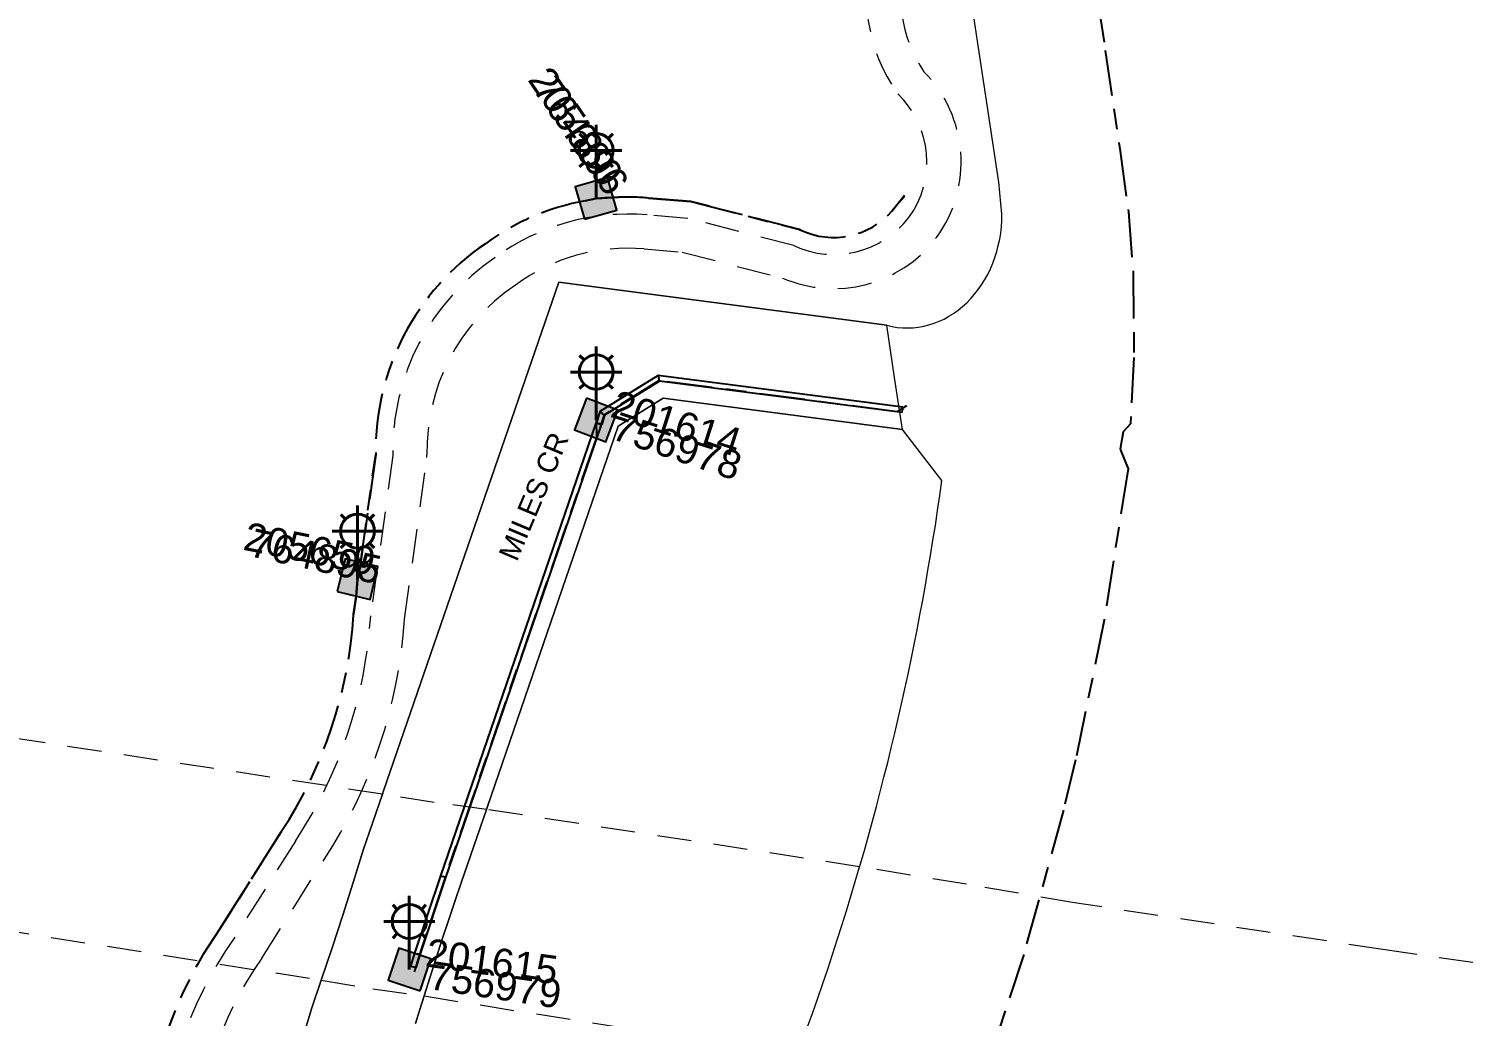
# Model space of a CAD drawing. Header units: metres. Extents: x 307322 to 308805, y 6255611 to 6257083.
# Drawn here: x 308551.3 to 308677.9, y 6256352.3 to 6256439.2 of the extents above; entities that cross this region are included whole.
import ezdxf
from ezdxf.enums import TextEntityAlignment as Align

# ---------------------------------------------------------------- set-up
doc = ezdxf.new("R2010")
doc.units = ezdxf.units.M
doc.linetypes.add('Cable Exist UG', pattern=[8.2, 4, -1.2, 1.8, -1.2])
doc.linetypes.add('Dash', pattern=[5, 3, -2])
doc.layers.get('0').update_dxf_attribs({"color": 6})
for name, color, linetype, lineweight in [('Cadastre Buildings_SP_EXT', 9, 'Continuous', 5), ('Cadastre Developer_SP_EXT', 9, 'Continuous', 5), ('Cadastre Easements_SP_EXT', 9, 'Continuous', 5), ('Cadastre Land Parcels_SP_EXT', 9, 'Continuous', 5), ('Cadastre Roads_SP_EXT', 9, 'Continuous', 5)]:
    doc.layers.add(name, color=color, linetype=linetype, lineweight=lineweight)
for name, color, linetype in [('Duct_SP_EXT', 7, 'Continuous'), ('Equip_SP_SL_EXT', 7, 'Continuous'), ('Mains_HV_EXT', 7, 'Continuous'), ('Mains_SL_EXT', 7, 'Continuous'), ('SupportsUG_SP_LV_SL_EXT', 7, 'Continuous'), ('Trench_SP_EXT', 7, 'Continuous')]:
    doc.layers.add(name, color=color, linetype=linetype)
doc.styles.add('COLUMN_LABEL', font='arial.ttf')
doc.styles.add('iecARIAL', font='arial.ttf', dxfattribs={"height": 2})
doc.styles.add('POLE_LABEL', font='arial.ttf')
doc.styles.get("Standard").update_dxf_attribs({"font": 'arial.ttf'})

# ---------------------------------------------------------------- blocks, each defined once
blk = doc.blocks.new('COLUMN_EXT')
blk.add_hatch(color=256).paths.add_polyline_path([(-1.49, 1.48), (-1.49, -1.49), (1.48, -1.49), (1.48, 1.48)])
blk.add_lwpolyline([(-1.49, -1.49), (1.48, -1.49), (1.48, 1.48), (-1.49, 1.48)], close=True)
for tag, height, style, flags, p in [('ASSET_NUM', 2.5, 'COLUMN_LABEL', 8, (2, 2)), ('STRUCTURE_PLANT_NUMBER', 0.2, 'POLE_LABEL', 9, (1.81, 0.03)), ('STREET_CODE', 0.2, 'COLUMN_LABEL', 9, (1.81, -0.2))]:
    blk.add_attdef(tag, text='', height=height, dxfattribs=dict(style=style, flags=flags)).set_placement(p, align=Align.MIDDLE_LEFT)
at = {"flags": 9}
for tag, p in [('COLUMN_TYPE', (1.81, -0.4)), ('OWNED_BY', (1.81, -0.6)), ('STATE', (1.81, -0.8)), ('USAGE', (1.81, -1)), ('LEGEND', (1.81, -1.2)), ('STREETNAME', (1.81, -1.6)), ('SUBURB', (1.81, -1.8)), ('LOCATION', (1.81, -1.4)), ('NOTES', (1.81, -2))]:
    blk.add_attdef(tag, text='', height=0.2, dxfattribs=at).set_placement(p, align=Align.MIDDLE_LEFT)
at = {"flags": 1}
blk.add_attdef('Z', (1.81, -2.35), '', height=0.2, dxfattribs=at)
blk = doc.blocks.new('SL_LANTERN_EXT')
at = {"lineweight": 40}
for p, q in [((0, 1.97), (0, 6.47)), ((-1.46, 5.68), (-1.06, 5.28)), ((1.46, 5.68), (1.06, 5.28)), ((-2.25, 4.22), (2.25, 4.22)), ((-1.46, 2.76), (-1.06, 3.16)), ((0, 0), (0, 2.72)), ((1.46, 2.76), (1.06, 3.16))]:
    blk.add_line(p, q, dxfattribs=at)
blk.add_circle((0, 4.22), 1.5, dxfattribs=at)
at = {"style": 'iecARIAL', "flags": 8}
blk.add_attdef('ASSET_NUM', (1.5, 1.5), '', height=2.5, dxfattribs=at)
for tag, p, height, flags in [('CONSTRUCTED_VOLTAGE', (0.98, -0.65), 0.2, 9), ('CONTROL_TYPE', (0.98, -0.85), 0.2, 9), ('LANTERN_PURPOSE', (0.98, -1.05), 0.2, 9), ('LANTERN_TYPE', (0.98, -1.25), 0.2, 9), ('NO_PHASES', (0.98, -1.45), 0.2, 9), ('LNUMBER', (2.18, -3.25), 2.5, 8), ('OPERATING_VOLTAGE', (0.98, -1.65), 0.2, 9), ('ORIENTATION', (0.98, -1.85), 0.2, 9), ('OWNED_BY', (0.98, -2.05), 0.2, 9), ('STATE', (0.98, -2.25), 0.2, 9), ('USAGE', (0.98, -2.45), 0.2, 9), ('CEXIST', (0.98, -2.65), 0.2, 9), ('CNEW', (0.98, -2.85), 0.2, 9), ('CNUMBER', (0.98, -3.05), 0.2, 9), ('CREMOVE', (0.98, -3.25), 0.2, 9), ('CREPLACE', (0.98, -3.45), 0.2, 9), ('LKINGHEIGHT', (0.98, -3.65), 0.2, 9), ('LBRACKET', (0.98, -3.85), 0.2, 9), ('LBRACKETVOCAB', (0.98, -4.05), 0.2, 9), ('LCATEGORY', (0.98, -4.25), 0.2, 9), ('LCHARGE1', (0.98, -4.45), 0.2, 9), ('LCHARGE1PERCENT', (0.98, -4.65), 0.2, 9), ('LCHARGE2', (0.98, -4.85), 0.2, 9), ('LCHARGE2PERCENT', (0.98, -5.05), 0.2, 9), ('LCHARGE3', (0.98, -5.25), 0.2, 9), ('LCHARGE3PERCENT', (0.98, -5.45), 0.2, 9), ('LEXIST', (0.98, -5.65), 0.2, 9), ('LLAMP', (0.98, -5.85), 0.2, 9), ('LLAMPVOCAB', (0.98, -6.05), 0.2, 9), ('LMAST', (0.98, -6.25), 0.2, 9), ('LMASTVOCAB', (0.98, -6.45), 0.2, 9), ('LNEW', (0.98, -6.65), 0.2, 9), ('LANTNUMBER', (0.98, -6.85), 0.2, 9), ('LOUTREACH', (0.98, -7.25), 0.2, 9), ('LOUTREACHVOCAB', (0.98, -7.45), 0.2, 9), ('LRATECODE', (0.98, -7.65), 0.2, 9), ('LREMOVE', (0.98, -7.85), 0.2, 9), ('LREPLACE', (0.98, -8.05), 0.2, 9), ('LTYPE', (0.98, -8.25), 0.2, 9), ('LTYPEVOCAB', (0.98, -8.45), 0.2, 9), ('LEGEND', (0.98, -8.65), 0.2, 9), ('LOCATION', (0.98, -8.85), 0.2, 9), ('NOTES', (0.98, -9.05), 0.2, 9), ('STREETNAME', (0.98, -9.25), 0.2, 9), ('SUBURB', (0.98, -9.45), 0.2, 1)]:
    blk.add_attdef(tag, p, '', height=height, dxfattribs=dict(flags=flags))

msp = doc.modelspace()

# ---------------------------------------------------------------- linework, layer by layer
at = {"layer": 'Cadastre Buildings_SP_EXT', "linetype": 'Continuous'}
msp.add_lwpolyline([(308619.79, 6256351.34), (308620.25, 6256352.61), (308620.7, 6256353.88), (308621.14, 6256355.15), (308621.57, 6256356.43), (308621.99, 6256357.71), (308622.41, 6256358.99), (308622.82, 6256360.27), (308623.22, 6256361.56), (308623.62, 6256362.85), (308624, 6256364.14), (308624.38, 6256365.43), (308624.43, 6256365.59), (308624.8, 6256366.87), (308625.16, 6256368.15), (308625.51, 6256369.44), (308625.85, 6256370.72), (308626.19, 6256372.01), (308626.52, 6256373.3), (308626.85, 6256374.59), (308627.16, 6256375.88), (308627.47, 6256377.18), (308627.77, 6256378.47), (308628.07, 6256379.77), (308628.36, 6256381.07), (308628.64, 6256382.37), (308628.91, 6256383.67), (308629.17, 6256384.98), (308629.43, 6256386.28), (308629.68, 6256387.59), (308629.93, 6256388.9), (308630.17, 6256390.21), (308630.39, 6256391.52), (308630.62, 6256392.83), (308630.83, 6256394.15), (308631.04, 6256395.46), (308631.24, 6256396.78), (308631.43, 6256398.09), (308631.62, 6256399.41), (308628.15, 6256403.9), (308607.1, 6256406.65), (308603.15, 6256404.2), (308591.65, 6256370.74), (308591.56, 6256370.47), (308589.34, 6256364.02), (308588.78, 6256362.37), (308588.22, 6256360.71), (308587.67, 6256359.05), (308587.13, 6256357.39), (308586.6, 6256355.73), (308586.07, 6256354.06), (308585.69, 6256352.86), (308585.32, 6256351.65)], dxfattribs=at)
at = {"layer": 'Cadastre Developer_SP_EXT', "linetype": 'Dash'}
for points in [[(308625.79, 6256446.79, 0.242694), (308627.74, 6256433.43), (308627.74, 6256433.43, -0.376223), (308628.71, 6256422.56), (308628.71, 6256422.56, -0.351673), (308618.59, 6256420.08), (308618.59, 6256420.08), (308609.28, 6256422.48), (308605.68, 6256422.78), (308605.68, 6256422.78, 0.182246), (308592.32, 6256419.03), (308592.32, 6256419.03, 0.253778), (308583.32, 6256401.61), (308583.32, 6256401.61), (308581.37, 6256387.51), (308581.37, 6256387.51, -0.130343), (308574.76, 6256367.69), (308574.76, 6256367.69), (308569.36, 6256359.14), (308569.36, 6256359.14, 0.157004), (308563.05, 6256339.18)], [(308566.05, 6256339.27, -0.156344), (308571.8, 6256357.4), (308571.8, 6256357.4), (308571.85, 6256357.47), (308577.28, 6256366.07), (308577.28, 6256366.07, 0.129515), (308584.35, 6256387.2), (308584.35, 6256387.2), (308586.32, 6256401.44), (308586.32, 6256401.67), (308586.32, 6256401.67, -0.253784), (308594.01, 6256416.54), (308594.01, 6256416.54), (308594.05, 6256416.57), (308594.1, 6256416.61), (308594.1, 6256416.61, -0.182227), (308605.42, 6256419.79), (308605.42, 6256419.79), (308608.78, 6256419.51), (308617.59, 6256417.23), (308617.59, 6256417.23, 0.344341), (308631.09, 6256420.73), (308631.09, 6256420.73), (308631.12, 6256420.76), (308631.14, 6256420.79), (308631.14, 6256420.79, 0.368138), (308630.04, 6256435.38), (308630.04, 6256435.38, -0.237192), (308628.63, 6256445.82)]]:
    msp.add_lwpolyline(points, format="xyb", dxfattribs=at)
at = {"layer": 'Cadastre Easements_SP_EXT', "linetype": 'Dash'}
msp.add_lwpolyline([(308508.83, 6256366.25), (308577.03, 6256355.45), (308581.55, 6256354.7), (308586.07, 6256354.06), (308618.86, 6256348.81), (308628.34, 6256347.19), (308637.92, 6256345.51), (308667.79, 6256340.64), (308677.67, 6256339.08), (308800.51, 6256319.74), (308804.53, 6256337.33), (308804.53, 6256337.33), (308764.61, 6256343.57), (308736.06, 6256348.01), (308715.67, 6256351.18), (308683.28, 6256356.28), (308670.39, 6256358.15), (308643.28, 6256362.25), (308633.78, 6256363.89), (308624.38, 6256365.43), (308591.56, 6256370.47), (308586.97, 6256371.09), (308582.4, 6256371.82), (308461.19, 6256390.21)], dxfattribs=at)
at = {"layer": 'Cadastre Land Parcels_SP_EXT', "linetype": 'Continuous'}
msp.add_lwpolyline([(308560.31, 6256300.81), (308576.2, 6256353.02), (308577.03, 6256355.45), (308577.98, 6256358.3), (308578.91, 6256361.16), (308579.82, 6256364.03), (308580.71, 6256366.9), (308582.4, 6256371.82), (308582.5, 6256372.12), (308597.92, 6256416.86), (308626.77, 6256413.07), (308627.23, 6256412.96), (308627.69, 6256412.89), (308628.16, 6256412.85), (308628.63, 6256412.84), (308629.09, 6256412.86), (308629.56, 6256412.91), (308630.02, 6256412.99), (308630.48, 6256413.11), (308630.93, 6256413.25), (308631.37, 6256413.42), (308631.81, 6256413.62), (308632.23, 6256413.86), (308632.65, 6256414.12), (308633.05, 6256414.4), (308633.43, 6256414.72), (308633.8, 6256415.05), (308634.16, 6256415.42), (308634.49, 6256415.8), (308634.81, 6256416.21), (308635.11, 6256416.64), (308635.39, 6256417.09), (308635.65, 6256417.55), (308635.88, 6256418.03), (308636.09, 6256418.53), (308636.28, 6256419.04), (308636.45, 6256419.57), (308636.58, 6256420.1), (308636.7, 6256420.64), (308636.79, 6256421.19), (308636.85, 6256421.75), (308636.89, 6256422.3), (308636.9, 6256422.86), (308636.63, 6256425.65), (308629.04, 6256475.94)], dxfattribs=at)
at = {"layer": 'Cadastre Roads_SP_EXT', "linetype": 'Continuous'}
msp.add_lwpolyline([(308585.32, 6256351.65), (308585.69, 6256352.86), (308586.07, 6256354.06), (308586.6, 6256355.73), (308587.13, 6256357.39), (308587.67, 6256359.05), (308588.22, 6256360.71), (308588.78, 6256362.37), (308589.34, 6256364.02), (308591.56, 6256370.47), (308591.65, 6256370.74), (308603.15, 6256404.2), (308607.1, 6256406.65), (308628.15, 6256403.9), (308627.46, 6256408.48), (308627.46, 6256408.48), (308626.77, 6256413.07), (308597.92, 6256416.86), (308582.5, 6256372.12), (308582.4, 6256371.82), (308580.71, 6256366.9), (308579.82, 6256364.03), (308578.91, 6256361.16), (308577.98, 6256358.3), (308577.03, 6256355.45), (308576.2, 6256353.02), (308560.31, 6256300.81)], dxfattribs=at)
at = {"layer": 'Duct_SP_EXT'}
for p, q in [((308606.67, 6256408.66), (308601.54, 6256405.48)), ((308606.78, 6256408.16), (308601.94, 6256405.17)), ((308628.17, 6256405.86), (308606.67, 6256408.66)), ((308606.67, 6256408.66), (308606.72, 6256408.41)), ((308606.78, 6256408.16), (308606.72, 6256408.41)), ((308628.11, 6256405.39), (308606.78, 6256408.16)), ((308601.54, 6256405.48), (308601.24, 6256404.49)), ((308601.54, 6256405.48), (308601.74, 6256405.32)), ((308601.94, 6256405.17), (308601.74, 6256405.32)), ((308628.11, 6256405.39), (308628.14, 6256405.63)), ((308628.17, 6256405.86), (308628.14, 6256405.63)), ((308601.19, 6256404.47), (308587.51, 6256364.63)), ((308601.65, 6256404.31), (308587.96, 6256364.48)), ((308601.19, 6256404.47), (308601.42, 6256404.39)), ((308601.24, 6256404.49), (308601.47, 6256404.42)), ((308601.65, 6256404.31), (308601.42, 6256404.39)), ((308601.7, 6256404.35), (308601.47, 6256404.42)), ((308601.94, 6256405.17), (308601.7, 6256404.35)), ((308587.51, 6256364.63), (308585.24, 6256357.83)), ((308587.96, 6256364.48), (308585.7, 6256357.68)), ((308587.51, 6256364.63), (308587.73, 6256364.56)), ((308587.96, 6256364.48), (308587.73, 6256364.56)), ((308585.24, 6256357.83), (308584.88, 6256356.69)), ((308585.24, 6256357.83), (308585.47, 6256357.76)), ((308585.7, 6256357.68), (308585.34, 6256356.55)), ((308585.7, 6256357.68), (308585.47, 6256357.76)), ((308584.88, 6256356.69), (308585.11, 6256356.62)), ((308585.34, 6256356.55), (308585.11, 6256356.62))]:
    msp.add_line(p, q, dxfattribs=at)
at = {"layer": 'Mains_HV_EXT', "linetype": 'Cable Exist UG'}
msp.add_lwpolyline([(308645.27, 6256441.95), (308645.99, 6256437.26), (308645.99, 6256437.26), (308647.29, 6256428.4), (308648.02, 6256423.05), (308648.45, 6256417.67), (308648.51, 6256410.23), (308648.21, 6256404.41), (308647.57, 6256403.69), (308647.31, 6256402.16), (308647.99, 6256400.44), (308645.89, 6256387.13), (308643.38, 6256374.83), (308642.31, 6256370.41), (308642.31, 6256370.41), (308638.81, 6256357.7), (308635.52, 6256347.68), (308631.94, 6256337.99), (308620.79, 6256314.14), (308620.79, 6256314.14), (308615.57, 6256304.39), (308608.87, 6256291.87), (308602.97, 6256280.45)], dxfattribs=at)
at = {"layer": 'Mains_SL_EXT', "linetype": 'Cable Exist UG'}
for points in [[(308601.2, 6256424.24), (308603.18, 6256424.34), (308603.18, 6256424.34, -0.0311), (308605.81, 6256424.27), (308605.81, 6256424.27), (308609.53, 6256423.96), (308619.1, 6256421.49), (308619.22, 6256421.44), (308619.22, 6256421.44, 0.3318), (308627.21, 6256423.1), (308627.21, 6256423.1), (308628.34, 6256424.51)], [(308580.22, 6256390.74), (308580.42, 6256391.66), (308580.42, 6256391.66), (308581.81, 6256401.7), (308581.81, 6256401.7, -0.251979), (308591.46, 6256420.25), (308591.46, 6256420.25, -0.114447), (308600.25, 6256424.02), (308600.25, 6256424.02), (308601.2, 6256424.24)], [(308561.76, 6256345.09), (308562.32, 6256346.72), (308562.32, 6256346.72, -0.102461), (308568.11, 6256359.97), (308568.11, 6256359.97), (308573.5, 6256368.51), (308573.51, 6256368.52), (308573.51, 6256368.52, 0.130334), (308579.87, 6256387.6), (308579.87, 6256387.6), (308579.87, 6256387.66), (308580.09, 6256389.24), (308580.22, 6256390.74)]]:
    msp.add_lwpolyline(points, format="xyb", dxfattribs=at)
for points in [[(308628.49, 6256405.98), (308627.68, 6256405.47), (308627.68, 6256405.47), (308606.76, 6256408.2), (308601.92, 6256405.2), (308601.52, 6256404.03)], [(308601.21, 6256404.74), (308601.23, 6256403.2), (308601.23, 6256403.2), (308587.92, 6256364.49), (308585.81, 6256358.16), (308585.19, 6256356.19)]]:
    msp.add_lwpolyline(points, dxfattribs=at)
at = {"layer": 'Trench_SP_EXT', "linetype": 'Cable Exist UG'}
for points in [[(308628.32, 6256424.39), (308627.79, 6256423.82), (308627.79, 6256423.82), (308627.21, 6256423.1), (308627.21, 6256423.1, -0.331802), (308619.22, 6256421.44), (308619.22, 6256421.44), (308619.1, 6256421.49), (308609.53, 6256423.96), (308605.81, 6256424.27), (308605.81, 6256424.27, 0.0311), (308603.18, 6256424.34), (308603.18, 6256424.34), (308601.99, 6256424.28), (308601.2, 6256424.24)], [(308601.2, 6256424.24), (308600.25, 6256424.02), (308600.25, 6256424.02, 0.114447), (308591.46, 6256420.25), (308591.46, 6256420.25, 0.251979), (308581.81, 6256401.7), (308581.81, 6256401.7), (308580.43, 6256391.66), (308580.22, 6256390.74)], [(308580.22, 6256390.74), (308580.15, 6256389.93), (308580.15, 6256389.93), (308580.09, 6256389.24), (308579.87, 6256387.66), (308579.87, 6256387.6), (308579.87, 6256387.6, -0.130334), (308573.51, 6256368.52), (308573.51, 6256368.52), (308573.5, 6256368.51), (308568.11, 6256359.97), (308568.11, 6256359.97, 0.102462), (308562.32, 6256346.72), (308562.32, 6256346.72), (308562.08, 6256346.03), (308561.76, 6256345.09)]]:
    msp.add_lwpolyline(points, format="xyb", dxfattribs=at)

# ---------------------------------------------------------------- block references
at = {"layer": 'Equip_SP_SL_EXT'}
ref = msp.add_blockref('SL_LANTERN_EXT', (308601.2, 6256424.24), dxfattribs=at)
ref.add_attrib('ASSET_NUM', '205660', dxfattribs={"layer": '0', "height": 2.5, "rotation": 304.1883, "style": 'iecARIAL'}).set_placement((308602.7, 6256425.74), align=Align.MIDDLE_RIGHT)
ref = msp.add_blockref('SL_LANTERN_EXT', (308601.21, 6256404.74), dxfattribs=at)
ref.add_attrib('ASSET_NUM', '201614', dxfattribs={"layer": '0', "height": 2.5, "rotation": 342.212, "style": 'iecARIAL'}).set_placement((308602.71, 6256406.24), align=Align.MIDDLE_LEFT)
ref = msp.add_blockref('SL_LANTERN_EXT', (308580.22, 6256390.74), dxfattribs=at)
ref.add_attrib('ASSET_NUM', '205659', dxfattribs={"layer": '0', "height": 2.5, "rotation": 348.4952, "style": 'iecARIAL'}).set_placement((308581.72, 6256392.24), align=Align.MIDDLE_RIGHT)
ref = msp.add_blockref('SL_LANTERN_EXT', (308584.77, 6256356.4), dxfattribs=at)
ref.add_attrib('ASSET_NUM', '201615', dxfattribs={"layer": '0', "height": 2.5, "rotation": 352.1375, "style": 'iecARIAL'}).set_placement((308586.27, 6256357.9), align=Align.MIDDLE_LEFT)
at = {"layer": 'SupportsUG_SP_LV_SL_EXT'}
ref = msp.add_blockref('COLUMN_EXT', (308601.2, 6256424.24), dxfattribs=dict(at, rotation=15.94539617578576))
ref.add_attrib('ASSET_NUM', '764896', dxfattribs={"layer": '0', "height": 2.5, "rotation": 304.6133, "style": 'COLUMN_LABEL'}).set_placement((308603.2, 6256424.99), align=Align.MIDDLE_RIGHT)
ref = msp.add_blockref('COLUMN_EXT', (308601.21, 6256404.74), dxfattribs=dict(at, rotation=249.2008726448393))
ref.add_attrib('ASSET_NUM', '756978', dxfattribs={"layer": '0', "height": 2.5, "rotation": 341.3293, "style": 'COLUMN_LABEL'}).set_placement((308603.21, 6256405.49), align=Align.TOP_LEFT)
ref = msp.add_blockref('COLUMN_EXT', (308580.22, 6256390.74), dxfattribs=dict(at, rotation=346.5358063204377))
ref.add_attrib('ASSET_NUM', '764895', dxfattribs={"layer": '0', "height": 2.5, "rotation": 347.5358, "style": 'COLUMN_LABEL'}).set_placement((308582.22, 6256391.49), align=Align.MIDDLE_RIGHT)
ref = msp.add_blockref('COLUMN_EXT', (308584.77, 6256356.4), dxfattribs=dict(at, rotation=71.58529346890928))
ref.add_attrib('ASSET_NUM', '756979', dxfattribs={"layer": '0', "height": 2.5, "rotation": 351.4261, "style": 'COLUMN_LABEL'}).set_placement((308586.77, 6256357.15), align=Align.TOP_LEFT)

# ---------------------------------------------------------------- texts
at = {"layer": 'Cadastre Roads_SP_EXT'}
msp.add_text('MILES CR', height=1.8, rotation=67.1869, dxfattribs=at).set_placement((308594.23, 6256392.2))

doc.saveas('drawing.dxf')
